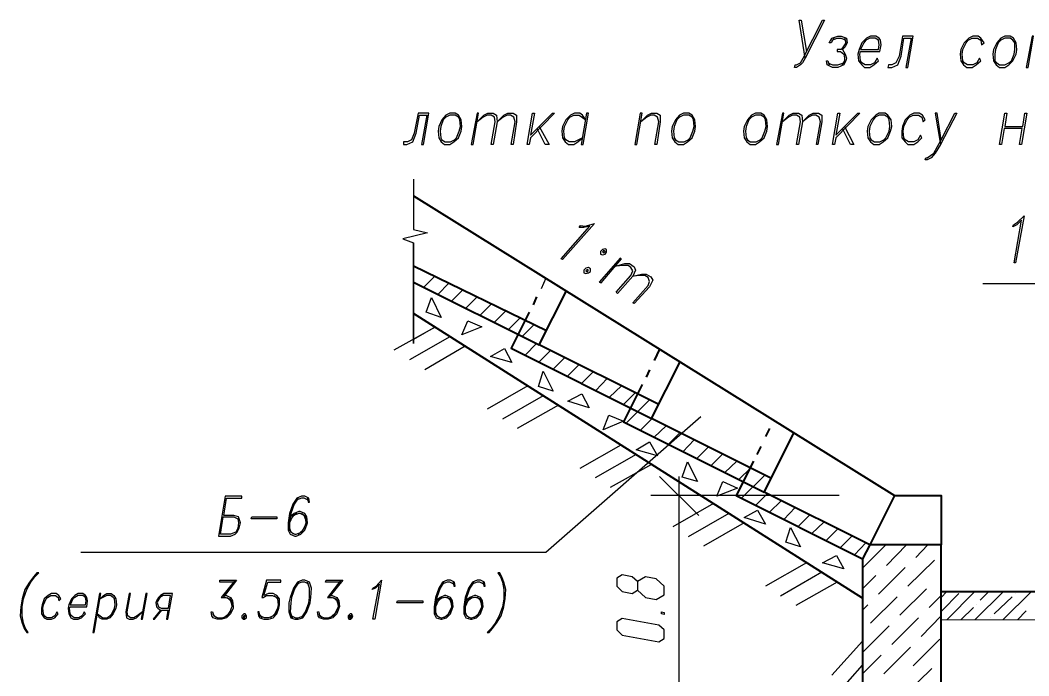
# Model space of a CAD drawing. Header units: millimetres. Extents: x 4241 to 6572, y 870 to 1291.
# Drawn here: x 5468.5 to 5532.7, y 1113.8 to 1155.6 of the extents above; entities that cross this region are included whole.
import ezdxf

# ---------------------------------------------------------------- set-up
doc = ezdxf.new("R2010")
doc.units = ezdxf.units.MM
doc.layers.add('PDF _0', color=7, linetype='Continuous')

msp = doc.modelspace()

# ---------------------------------------------------------------- linework, layer by layer
at = {"layer": 'PDF _0', "lineweight": 25}
for points in [[(5519.6737, 1155.5709), (5518.4459, 1153.1578), (5518.2766, 1152.8615), (5518.1496, 1152.7345), (5517.8956, 1152.5651), (5517.7686, 1152.5651), (5517.8109, 1152.7345), (5517.8956, 1152.7345), (5518.1496, 1152.8615), (5518.3189, 1153.1578), (5519.5466, 1155.5709)], [(5521.9597, 1153.5812), (5523.1874, 1153.5812), (5523.2721, 1154.0045), (5523.2298, 1154.3009), (5523.1451, 1154.4279), (5522.9334, 1154.5549), (5522.5948, 1154.5549), (5522.3407, 1154.4279), (5522.0444, 1154.1315), (5521.8751, 1153.7082), (5521.7904, 1153.4118), (5521.8327, 1152.9885), (5522.0444, 1152.7345), (5522.2137, 1152.5651), (5522.5524, 1152.5651), (5522.8064, 1152.7345), (5523.1028, 1152.9885), (5523.0181, 1153.1578), (5522.8488, 1152.8615), (5522.5948, 1152.7345), (5522.2561, 1152.7345), (5522.0444, 1152.8615), (5521.9597, 1152.9885), (5521.9174, 1153.4118)], [(5523.1028, 1153.7082), (5523.1451, 1154.0045), (5523.1028, 1154.3009), (5522.8911, 1154.4279), (5522.5524, 1154.4279), (5522.2984, 1154.3009), (5522.1714, 1154.1315), (5521.9597, 1153.7082)], [(5524.8385, 1152.5651), (5524.9655, 1152.5651), (5525.3042, 1154.5549), (5524.6268, 1154.5549), (5524.4151, 1153.2848), (5524.2035, 1152.8615), (5523.9495, 1152.7345), (5523.7378, 1152.7345), (5523.6955, 1152.5651), (5523.9495, 1152.5651), (5524.3305, 1152.7345), (5524.5422, 1153.2848), (5524.7115, 1154.4279), (5525.1772, 1154.4279)], [(5529.6223, 1152.9885), (5529.5377, 1153.1578), (5529.3683, 1152.8615), (5529.1143, 1152.7345), (5528.7756, 1152.7345), (5528.564, 1152.8615), (5528.4793, 1152.9885), (5528.437, 1153.4118), (5528.4793, 1153.7082), (5528.691, 1154.1315), (5528.818, 1154.3009), (5529.072, 1154.4279), (5529.4107, 1154.4279), (5529.6223, 1154.3009), (5529.6647, 1154.0045), (5529.834, 1154.1315), (5529.6223, 1154.4279), (5529.453, 1154.5549), (5529.1143, 1154.5549), (5528.8603, 1154.4279), (5528.564, 1154.1315), (5528.3523, 1153.7082), (5528.31, 1153.4118), (5528.3523, 1152.9885), (5528.5216, 1152.7345), (5528.7333, 1152.5651), (5529.072, 1152.5651), (5529.326, 1152.7345)], [(5531.1464, 1154.5549), (5530.8924, 1154.4279), (5530.6384, 1154.1315), (5530.4267, 1153.7082), (5530.3844, 1153.4118), (5530.4267, 1152.9885), (5530.596, 1152.7345), (5530.8077, 1152.5651), (5531.1464, 1152.5651), (5531.4004, 1152.7345), (5531.6544, 1152.9885), (5531.8661, 1153.4118), (5531.9084, 1153.7082), (5531.8661, 1154.1315), (5531.6967, 1154.4279), (5531.4851, 1154.5549)], [(5531.1464, 1154.4279), (5530.8924, 1154.3009), (5530.723, 1154.1315), (5530.5537, 1153.7082), (5530.5114, 1153.4118), (5530.5114, 1152.9885), (5530.6384, 1152.8615), (5530.8077, 1152.7345), (5531.1464, 1152.7345), (5531.4004, 1152.8615), (5531.5697, 1152.9885), (5531.7391, 1153.4118), (5531.7814, 1153.7082), (5531.7814, 1154.1315), (5531.6544, 1154.3009), (5531.4851, 1154.4279)], [(5532.6281, 1152.5651), (5532.9668, 1154.5549), (5532.8821, 1154.5549), (5532.5011, 1152.5651)], [(5494.0188, 1147.6543), (5494.1458, 1147.6543), (5494.4844, 1149.644), (5493.8071, 1149.644), (5493.5531, 1148.374), (5493.3837, 1147.9506), (5493.1297, 1147.8236), (5492.8757, 1147.8236), (5492.8757, 1147.6543), (5493.0874, 1147.6543), (5493.4684, 1147.8236), (5493.6801, 1148.374), (5493.8918, 1149.517), (5494.3574, 1149.517)], [(5495.8392, 1149.644), (5495.5851, 1149.517), (5495.3311, 1149.2207), (5495.1195, 1148.7973), (5495.0771, 1148.501), (5495.1195, 1148.0776), (5495.2888, 1147.8236), (5495.5005, 1147.6543), (5495.8392, 1147.6543), (5496.0932, 1147.8236), (5496.3895, 1148.0776), (5496.5589, 1148.501), (5496.6012, 1148.7973), (5496.5589, 1149.2207), (5496.3895, 1149.517), (5496.1778, 1149.644)], [(5495.8392, 1149.517), (5495.5851, 1149.39), (5495.4158, 1149.2207), (5495.2465, 1148.7973), (5495.2041, 1148.501), (5495.2465, 1148.0776), (5495.3311, 1147.9506), (5495.5428, 1147.8236), (5495.8815, 1147.8236), (5496.1355, 1147.9506), (5496.2625, 1148.0776), (5496.4318, 1148.501), (5496.5165, 1148.7973), (5496.4742, 1149.2207), (5496.3895, 1149.39), (5496.1778, 1149.517)], [(5497.3209, 1147.6543), (5497.6596, 1149.644), (5497.5749, 1149.644), (5497.1939, 1147.6543)], [(5498.5909, 1147.6543), (5498.4639, 1147.6543), (5498.7179, 1149.0937), (5498.6756, 1149.39), (5498.4639, 1149.517), (5498.2099, 1149.517), (5497.9559, 1149.39), (5497.5749, 1149.0937), (5497.9982, 1149.517), (5498.2522, 1149.644), (5498.5909, 1149.644), (5498.8026, 1149.517), (5498.8449, 1149.0937)], [(5499.861, 1147.6543), (5499.734, 1147.6543), (5499.988, 1149.0937), (5499.9033, 1149.39), (5499.6916, 1149.517), (5499.48, 1149.517), (5499.2259, 1149.39), (5498.8449, 1149.0937), (5499.2683, 1149.517), (5499.5223, 1149.644), (5499.861, 1149.644), (5500.0726, 1149.517), (5500.0726, 1149.0937)], [(5500.9617, 1148.247), (5502.3587, 1149.644), (5502.4857, 1149.644), (5500.9617, 1148.0776), (5500.877, 1147.6543), (5500.75, 1147.6543), (5501.0887, 1149.644), (5501.2157, 1149.644)], [(5504.2638, 1148.0776), (5503.7558, 1147.8236), (5503.4171, 1147.8236), (5503.2054, 1147.9506), (5503.1207, 1148.0776), (5503.0784, 1148.501), (5503.1207, 1148.7973), (5503.3324, 1149.2207), (5503.4594, 1149.39), (5503.7134, 1149.517), (5504.0521, 1149.517), (5504.4755, 1149.2207), (5504.2638, 1149.517), (5504.0944, 1149.644), (5503.7558, 1149.644), (5503.5018, 1149.517), (5503.2054, 1149.2207), (5502.9937, 1148.7973), (5502.9514, 1148.501), (5502.9937, 1148.0776), (5503.1631, 1147.8236), (5503.3748, 1147.6543), (5503.7134, 1147.6543), (5503.9674, 1147.8236)], [(5504.3061, 1147.6543), (5504.6448, 1149.644), (5504.5178, 1149.644), (5504.1791, 1147.6543)], [(5507.7352, 1147.6543), (5508.0739, 1149.644), (5507.9469, 1149.644), (5507.6082, 1147.6543)], [(5509.0053, 1147.6543), (5508.8783, 1147.6543), (5509.1323, 1149.0937), (5509.0476, 1149.39), (5508.8359, 1149.517), (5508.6243, 1149.517), (5508.3703, 1149.39), (5507.9892, 1149.0937), (5508.4126, 1149.517), (5508.6666, 1149.644), (5509.0053, 1149.644), (5509.217, 1149.517), (5509.217, 1149.0937)], [(5510.6987, 1149.644), (5510.4447, 1149.517), (5510.1907, 1149.2207), (5509.979, 1148.7973), (5509.9366, 1148.501), (5509.979, 1148.0776), (5510.1483, 1147.8236), (5510.36, 1147.6543), (5510.6987, 1147.6543), (5510.9527, 1147.8236), (5511.249, 1148.0776), (5511.4184, 1148.501), (5511.4607, 1148.7973), (5511.4184, 1149.2207), (5511.249, 1149.517), (5511.0374, 1149.644)], [(5510.6987, 1149.517), (5510.4447, 1149.39), (5510.2753, 1149.2207), (5510.106, 1148.7973), (5510.0637, 1148.501), (5510.106, 1148.0776), (5510.1907, 1147.9506), (5510.4023, 1147.8236), (5510.741, 1147.8236), (5510.995, 1147.9506), (5511.122, 1148.0776), (5511.2914, 1148.501), (5511.376, 1148.7973), (5511.3337, 1149.2207), (5511.249, 1149.39), (5511.0374, 1149.517)], [(5515.2708, 1149.644), (5515.0168, 1149.517), (5514.7628, 1149.2207), (5514.5511, 1148.7973), (5514.5088, 1148.501), (5514.5511, 1148.0776), (5514.7205, 1147.8236), (5514.9322, 1147.6543), (5515.2708, 1147.6543), (5515.5248, 1147.8236), (5515.8212, 1148.0776), (5515.9905, 1148.501), (5516.0329, 1148.7973), (5515.9905, 1149.2207), (5515.8212, 1149.517), (5515.6095, 1149.644)], [(5515.2708, 1149.517), (5515.0168, 1149.39), (5514.8475, 1149.2207), (5514.6781, 1148.7973), (5514.6358, 1148.501), (5514.6781, 1148.0776), (5514.7628, 1147.9506), (5514.9322, 1147.8236), (5515.3132, 1147.8236), (5515.5672, 1147.9506), (5515.6942, 1148.0776), (5515.8635, 1148.501), (5515.9482, 1148.7973), (5515.9059, 1149.2207), (5515.8212, 1149.39), (5515.6095, 1149.517)], [(5516.7525, 1147.6543), (5517.0912, 1149.644), (5517.0066, 1149.644), (5516.6255, 1147.6543)], [(5518.0226, 1147.6543), (5517.8956, 1147.6543), (5518.1496, 1149.0937), (5518.1073, 1149.39), (5517.8956, 1149.517), (5517.6416, 1149.517), (5517.3876, 1149.39), (5517.0066, 1149.0937), (5517.4299, 1149.517), (5517.6839, 1149.644), (5518.0226, 1149.644), (5518.2343, 1149.517), (5518.2766, 1149.0937)], [(5519.2503, 1147.6543), (5519.1656, 1147.6543), (5519.4196, 1149.0937), (5519.335, 1149.39), (5519.1233, 1149.517), (5518.9116, 1149.517), (5518.6576, 1149.39), (5518.2766, 1149.0937), (5518.7, 1149.517), (5518.954, 1149.644), (5519.2926, 1149.644), (5519.5043, 1149.517), (5519.5043, 1149.0937)], [(5520.3933, 1148.247), (5521.7904, 1149.644), (5521.9174, 1149.644), (5520.3933, 1148.0776), (5520.3087, 1147.6543), (5520.1817, 1147.6543), (5520.5203, 1149.644), (5520.6474, 1149.644)], [(5523.1451, 1149.644), (5522.9334, 1149.517), (5522.6371, 1149.2207), (5522.4254, 1148.7973), (5522.3831, 1148.501), (5522.4254, 1148.0776), (5522.5948, 1147.8236), (5522.8064, 1147.6543), (5523.1451, 1147.6543), (5523.3991, 1147.8236), (5523.6955, 1148.0776), (5523.8648, 1148.501), (5523.9495, 1148.7973), (5523.9071, 1149.2207), (5523.6955, 1149.517), (5523.5261, 1149.644)], [(5523.1451, 1149.517), (5522.8911, 1149.39), (5522.7641, 1149.2207), (5522.5524, 1148.7973), (5522.5101, 1148.501), (5522.5524, 1148.0776), (5522.6371, 1147.9506), (5522.8488, 1147.8236), (5523.1874, 1147.8236), (5523.4414, 1147.9506), (5523.5685, 1148.0776), (5523.7801, 1148.501), (5523.8225, 1148.7973), (5523.7801, 1149.2207), (5523.6955, 1149.39), (5523.4838, 1149.517)], [(5525.8545, 1148.0776), (5525.7699, 1148.247), (5525.6005, 1147.9506), (5525.3465, 1147.8236), (5525.0078, 1147.8236), (5524.7962, 1147.9506), (5524.7115, 1148.0776), (5524.6692, 1148.501), (5524.7115, 1148.7973), (5524.9232, 1149.2207), (5525.0502, 1149.39), (5525.3042, 1149.517), (5525.6429, 1149.517), (5525.8545, 1149.39), (5525.9392, 1149.0937), (5526.0662, 1149.2207), (5525.8969, 1149.517), (5525.6852, 1149.644), (5525.3465, 1149.644), (5525.0925, 1149.517), (5524.7962, 1149.2207), (5524.6268, 1148.7973), (5524.5845, 1148.501), (5524.5845, 1148.0776), (5524.7962, 1147.8236), (5524.9655, 1147.6543), (5525.3465, 1147.6543), (5525.6005, 1147.8236)], [(5530.9347, 1147.6543), (5530.8077, 1147.6543), (5531.1464, 1149.644), (5531.2734, 1149.644), (5531.1464, 1148.7973), (5532.2894, 1148.7973), (5532.4164, 1149.644), (5532.5434, 1149.644), (5532.2048, 1147.6543), (5532.0777, 1147.6543), (5532.2471, 1148.6703), (5531.104, 1148.6703)], [(5531.8237, 1140.1187), (5531.7391, 1140.1187), (5532.2048, 1142.8281), (5531.9084, 1142.5318), (5531.6544, 1142.4048), (5531.6967, 1142.5318), (5531.9507, 1142.7011), (5532.3741, 1143.1245)], [(5502.9937, 1140.3304), (5502.9091, 1140.3727), (5504.7295, 1142.4471), (5504.3485, 1142.3624), (5504.0521, 1142.3624), (5504.1368, 1142.4894), (5504.4331, 1142.4471), (5505.0258, 1142.6165)], [(5493.5107, 1134.9962), (5493.5107, 1138.891), (5493.5107, 1139.907), (5493.5107, 1141.3887)], [(5505.7032, 1141.0077), (5505.5338, 1140.9654), (5505.4068, 1140.8384), (5505.4068, 1140.6691), (5505.5338, 1140.6267), (5505.7032, 1140.6691), (5505.7878, 1140.7961), (5505.7878, 1140.9654)], [(5505.6185, 1140.9231), (5505.5338, 1140.7961), (5505.6185, 1140.7537), (5505.7032, 1140.8384)], [(5505.4492, 1138.8487), (5506.7615, 1140.3727), (5506.6769, 1140.415), (5505.3222, 1138.891)], [(5506.5075, 1138.1713), (5506.4229, 1138.256), (5507.3542, 1139.3143), (5507.4812, 1139.6107), (5507.3542, 1139.8224), (5507.1849, 1139.9494), (5506.8885, 1139.9494), (5506.3805, 1139.907), (5506.9732, 1140.0764), (5507.2696, 1140.0764), (5507.5659, 1139.8647), (5507.6506, 1139.653), (5507.4812, 1139.272)], [(5504.6448, 1139.8224), (5504.4755, 1139.78), (5504.3485, 1139.653), (5504.3485, 1139.4837), (5504.4755, 1139.4413), (5504.6448, 1139.4837), (5504.7718, 1139.5683), (5504.7718, 1139.7377)], [(5504.5601, 1139.6954), (5504.4755, 1139.6107), (5504.5601, 1139.526), (5504.6448, 1139.653)], [(5507.5659, 1137.5363), (5507.4812, 1137.5786), (5508.4549, 1138.6793), (5508.5396, 1138.9333), (5508.4549, 1139.1873), (5508.2433, 1139.3143), (5507.9469, 1139.3143), (5507.4812, 1139.272), (5508.0316, 1139.399), (5508.3279, 1139.399), (5508.6243, 1139.2297), (5508.7513, 1139.018), (5508.5396, 1138.5946)], [(5494.3151, 1136.9859), (5494.6538, 1137.9173), (5495.2888, 1136.6472)], [(5497.8712, 1136.0546), (5496.6012, 1135.5465), (5496.9822, 1136.4356)], [(5498.4216, 1134.1495), (5499.3106, 1134.6575), (5499.7763, 1133.7685)], [(5501.766, 1133.2181), (5502.4011, 1131.9481), (5501.4697, 1132.2444)], [(5504.6871, 1130.8897), (5503.3324, 1131.3131), (5504.2214, 1131.7787)], [(5506.8885, 1130.043), (5505.5762, 1129.4927), (5505.9572, 1130.424)], [(5509.0476, 1127.8416), (5507.6929, 1128.2226), (5508.5396, 1128.7306)], [(5510.9527, 1127.4606), (5511.5877, 1126.1906), (5510.614, 1126.4869)], [(5513.1964, 1126.1906), (5514.1278, 1125.7672), (5512.8154, 1125.2592)], [(5481.6147, 1125.1322), (5482.5884, 1125.1322), (5482.5884, 1125.2592), (5481.53, 1125.2592), (5481.1066, 1122.7191), (5481.8687, 1122.7191), (5482.165, 1122.8461), (5482.292, 1122.9731), (5482.419, 1123.2271), (5482.5037, 1123.5658), (5482.419, 1123.8198), (5482.3767, 1123.9468), (5482.0803, 1124.0315), (5481.4453, 1124.0315)], [(5481.403, 1123.9468), (5482.0803, 1123.9468), (5482.3344, 1123.8198), (5482.3767, 1123.5658), (5482.3344, 1123.2271), (5482.2074, 1122.9731), (5481.8687, 1122.8461), (5481.2337, 1122.8461)], [(5484.8321, 1123.8198), (5483.1811, 1123.8198), (5483.2234, 1123.9468), (5484.8321, 1123.9468)], [(5514.5511, 1123.9045), (5515.3978, 1124.3702), (5515.9059, 1123.4811)], [(5517.2182, 1122.3381), (5517.5146, 1123.2695), (5518.1496, 1122.0417)], [(5519.5466, 1121.0257), (5520.4357, 1121.4914), (5520.9014, 1120.6447)], [(5468.9989, 1116.5806), (5468.8296, 1116.8346), (5468.7026, 1117.1732), (5468.6179, 1117.6389), (5468.6179, 1118.2316), (5468.7026, 1118.7396), (5468.9142, 1119.3323), (5469.1682, 1119.798), (5469.4222, 1120.1367), (5469.6763, 1120.3907), (5469.5492, 1120.3907), (5469.3376, 1120.1367), (5469.0836, 1119.798), (5468.7872, 1119.3323), (5468.6179, 1118.7396), (5468.5332, 1118.2316), (5468.4909, 1117.6389), (5468.6179, 1117.1732), (5468.7449, 1116.8346), (5468.9142, 1116.5806)], [(5498.3369, 1116.5806), (5498.5486, 1116.8346), (5498.8026, 1117.1732), (5499.0989, 1117.6389), (5499.2683, 1118.2316), (5499.3529, 1118.7396), (5499.3953, 1119.3323), (5499.2683, 1119.798), (5499.1413, 1120.1367), (5499.0143, 1120.3907), (5498.8873, 1120.3907), (5499.0566, 1120.1367), (5499.1836, 1119.798), (5499.2683, 1119.3323), (5499.2683, 1118.7396), (5499.1836, 1118.2316), (5498.9719, 1117.6389), (5498.7179, 1117.1732), (5498.4639, 1116.8346), (5498.2099, 1116.5806)], [(5486.4408, 1119.925), (5486.1445, 1119.798), (5485.8905, 1119.417), (5485.6788, 1118.8243), (5485.5941, 1118.4856), (5485.5941, 1117.8929), (5485.7211, 1117.5119), (5485.9752, 1117.4272), (5486.1868, 1117.4272), (5486.4832, 1117.5119), (5486.7372, 1117.8929), (5486.9489, 1118.4856), (5486.9912, 1118.8243), (5487.0335, 1119.417), (5486.9065, 1119.798), (5486.6102, 1119.925)], [(5491.0553, 1117.4272), (5490.9283, 1117.4272), (5491.3517, 1119.671), (5491.0977, 1119.417), (5490.886, 1119.3323), (5490.9283, 1119.417), (5491.14, 1119.544), (5491.4787, 1119.925)], [(5470.904, 1117.7659), (5470.8193, 1117.8929), (5470.6923, 1117.6389), (5470.4806, 1117.5119), (5470.1843, 1117.5119), (5470.0149, 1117.6389), (5469.9726, 1117.7659), (5469.9303, 1118.1469), (5469.9726, 1118.3586), (5470.1419, 1118.7396), (5470.2266, 1118.8243), (5470.4383, 1118.9513), (5470.7346, 1118.9513), (5470.904, 1118.8243), (5470.9463, 1118.6126), (5471.0733, 1118.7396), (5470.9463, 1118.9513), (5470.777, 1119.0783), (5470.4806, 1119.0783), (5470.2689, 1118.9513), (5470.0149, 1118.7396), (5469.8879, 1118.3586), (5469.8456, 1118.1469), (5469.8456, 1117.7659), (5470.0149, 1117.5119), (5470.1843, 1117.4272), (5470.4806, 1117.4272), (5470.6923, 1117.5119)], [(5471.666, 1118.2316), (5472.7244, 1118.2316), (5472.7667, 1118.6126), (5472.7244, 1118.8243), (5472.6397, 1118.9513), (5472.4703, 1119.0783), (5472.174, 1119.0783), (5471.9623, 1118.9513), (5471.7507, 1118.7396), (5471.5813, 1118.3586), (5471.539, 1118.1469), (5471.5813, 1117.7659), (5471.7083, 1117.5119), (5471.8777, 1117.4272), (5472.174, 1117.4272), (5472.3857, 1117.5119), (5472.6397, 1117.7659), (5472.555, 1117.8929), (5472.428, 1117.6389), (5472.2163, 1117.5119), (5471.92, 1117.5119), (5471.7507, 1117.6389), (5471.666, 1117.7659), (5471.6237, 1118.1469)], [(5472.6397, 1118.3586), (5472.682, 1118.6126), (5472.6397, 1118.8243), (5472.4703, 1118.9513), (5472.174, 1118.9513), (5471.9623, 1118.8243), (5471.8353, 1118.7396), (5471.666, 1118.3586)], [(5473.19, 1116.5806), (5473.6134, 1119.0783), (5473.5287, 1119.0783), (5473.1054, 1116.5806)], [(5473.4017, 1117.7659), (5473.7404, 1117.5119), (5473.9944, 1117.5119), (5474.2061, 1117.6389), (5474.3331, 1117.7659), (5474.5024, 1118.1469), (5474.5448, 1118.3586), (5474.5024, 1118.7396), (5474.4177, 1118.8243), (5474.2484, 1118.9513), (5473.9944, 1118.9513), (5473.5711, 1118.7396), (5473.7827, 1118.9513), (5473.9944, 1119.0783), (5474.2907, 1119.0783), (5474.4601, 1118.9513), (5474.5871, 1118.7396), (5474.6294, 1118.3586), (5474.5871, 1118.1469), (5474.4177, 1117.7659), (5474.2061, 1117.5119), (5473.9944, 1117.4272), (5473.6981, 1117.4272), (5473.5287, 1117.5119)], [(5476.2805, 1117.8929), (5475.9418, 1117.6389), (5475.7301, 1117.5119), (5475.5185, 1117.5119), (5475.3491, 1117.6389), (5475.3068, 1117.8929), (5475.5185, 1119.0783), (5475.4338, 1119.0783), (5475.2221, 1117.8929), (5475.2644, 1117.5119), (5475.4338, 1117.4272), (5475.6878, 1117.4272), (5475.8995, 1117.5119), (5476.2805, 1117.8929), (5476.1958, 1117.4272), (5476.2805, 1117.4272), (5476.5768, 1119.0783), (5476.4922, 1119.0783)], [(5477.5082, 1118.0199), (5477.8892, 1118.0199), (5477.8045, 1117.4272), (5477.8892, 1117.4272), (5478.1855, 1119.0783), (5477.6352, 1119.0783), (5477.4235, 1118.9513), (5477.2965, 1118.8243), (5477.1695, 1118.6126), (5477.1272, 1118.4856), (5477.1695, 1118.2316), (5477.2542, 1118.1469), (5477.4235, 1118.0199), (5476.9578, 1117.4272), (5477.0425, 1117.4272)], [(5477.9315, 1118.1469), (5478.0585, 1118.9513), (5477.5929, 1118.9513), (5477.3812, 1118.8243), (5477.2542, 1118.6126), (5477.2118, 1118.4856), (5477.2965, 1118.2316), (5477.4659, 1118.1469)], [(5494.1034, 1118.4856), (5492.4524, 1118.4856), (5492.4947, 1118.6126), (5494.1034, 1118.6126)], [(5482.7154, 1117.7659), (5482.5884, 1117.6389), (5482.5884, 1117.5119), (5482.673, 1117.4272), (5482.7577, 1117.4272), (5482.8847, 1117.5119), (5482.8847, 1117.6389), (5482.8, 1117.7659)], [(5482.7154, 1117.6389), (5482.673, 1117.5119), (5482.7577, 1117.5119), (5482.8, 1117.6389)], [(5489.4889, 1117.7659), (5489.3619, 1117.6389), (5489.3619, 1117.5119), (5489.4043, 1117.4272), (5489.5313, 1117.4272), (5489.6159, 1117.5119), (5489.6583, 1117.6389), (5489.5736, 1117.7659)], [(5489.4466, 1117.6389), (5489.4466, 1117.5119), (5489.5313, 1117.5119), (5489.5736, 1117.6389)]]:
    msp.add_lwpolyline(points, close=True, dxfattribs=at)
for points in [[(5518.4459, 1153.1578), (5518.0649, 1155.5709), (5518.1919, 1155.5709), (5518.5306, 1153.5812)], [(5520.2663, 1154.4279), (5520.097, 1154.1315), (5519.97, 1154.1315), (5520.1393, 1154.4279), (5520.5203, 1154.5549), (5520.732, 1154.5549), (5521.0707, 1154.4279), (5521.113, 1154.1315), (5520.986, 1153.8775), (5520.8167, 1153.7082), (5520.986, 1153.4118), (5521.0707, 1153.1578), (5521.0284, 1152.9885), (5520.9014, 1152.7345), (5520.5203, 1152.5651), (5520.1817, 1152.5651), (5519.843, 1152.7345), (5519.8007, 1152.9885), (5519.8853, 1152.9885), (5519.97, 1152.7345)], [(5520.1393, 1154.3009), (5520.478, 1154.4279), (5520.732, 1154.4279), (5521.0284, 1154.3009)], [(5520.9437, 1154.4279), (5521.0284, 1154.1315), (5520.859, 1153.8775), (5520.732, 1153.7082), (5520.478, 1153.7082), (5520.478, 1153.5812), (5520.6897, 1153.5812), (5520.9014, 1153.4118), (5520.9437, 1153.1578), (5520.9437, 1152.9885), (5520.7744, 1152.7345)], [(5519.8853, 1152.8615), (5520.1817, 1152.7345), (5520.5203, 1152.7345), (5520.9014, 1152.8615)], [(5527.0822, 1147.9506), (5527.9713, 1149.644), (5528.0983, 1149.644), (5527.0399, 1147.6543), (5526.7012, 1147.1039), (5526.4472, 1146.8076), (5526.1932, 1146.6806), (5526.0662, 1146.6806), (5526.1085, 1146.8076), (5526.1932, 1146.8076), (5526.6166, 1147.1039), (5527.0822, 1147.9506), (5526.8282, 1149.644), (5526.7012, 1149.644), (5527.0399, 1147.6543)], [(5501.512, 1148.7973), (5502.147, 1147.6543), (5501.893, 1147.6543), (5501.385, 1148.6703)], [(5520.9437, 1148.7973), (5521.5364, 1147.6543), (5521.3247, 1147.6543), (5520.8167, 1148.6703)], [(5493.5107, 1145.4529), (5493.5107, 1142.2354), (5494.3998, 1142.0238), (5492.8334, 1141.6428), (5493.5107, 1141.3887)], [(5494.1881, 1138.5946), (5494.8655, 1139.272)], [(5495.0771, 1138.129), (5495.7545, 1138.8063)], [(5501.9354, 1139.145), (5501.639, 1138.4676)], [(5529.7493, 1138.8063), (5539.7403, 1138.8063)], [(5495.9662, 1137.7056), (5496.6435, 1138.383)], [(5496.8552, 1137.2399), (5497.5749, 1137.9596)], [(5497.7442, 1136.7743), (5498.4639, 1137.4939)], [(5498.6756, 1136.3509), (5499.3953, 1137.0706)], [(5492.283, 1134.5728), (5494.9078, 1136.0546), (5493.5107, 1135.2502)], [(5499.5646, 1135.8852), (5500.2843, 1136.6049)], [(5500.4537, 1135.4619), (5501.1733, 1136.1816)], [(5495.8392, 1135.4195), (5493.2567, 1133.9378)], [(5496.8129, 1134.8269), (5494.2304, 1133.3028)], [(5500.623, 1134.2342), (5501.3427, 1134.9962)], [(5501.512, 1133.8108), (5502.2317, 1134.5305)], [(5502.4011, 1133.3451), (5503.1631, 1134.1072)], [(5503.2901, 1132.8794), (5504.0521, 1133.6415)], [(5504.2214, 1132.4561), (5504.9411, 1133.1758)], [(5500.7923, 1132.2868), (5498.2099, 1130.805)], [(5505.1105, 1131.9904), (5505.8302, 1132.7524)], [(5505.9995, 1131.5671), (5506.7615, 1132.2868)], [(5501.766, 1131.6517), (5499.1836, 1130.17)], [(5506.8885, 1131.1014), (5507.6506, 1131.8634)], [(5502.7397, 1131.0591), (5500.115, 1129.5773)], [(5507.0579, 1129.916), (5508.5396, 1131.3977)], [(5472.3433, 1121.7031), (5501.9354, 1121.7031), (5511.7994, 1130.3394)], [(5507.9469, 1129.4503), (5508.7089, 1130.2124)], [(5508.8359, 1129.027), (5509.598, 1129.7467)], [(5509.725, 1128.5613), (5510.487, 1129.3233)], [(5506.7192, 1128.519), (5504.0944, 1127.0372)], [(5510.6563, 1128.0956), (5511.376, 1128.8576)], [(5511.5454, 1127.6723), (5512.2651, 1128.392)], [(5507.6929, 1127.9263), (5505.0681, 1126.4446)], [(5512.4344, 1127.2066), (5513.1964, 1127.9686)], [(5508.6666, 1127.2913), (5506.0418, 1125.8095)], [(5513.3234, 1126.7832), (5514.0855, 1127.5029)], [(5514.2125, 1126.3176), (5514.9745, 1127.0796)], [(5511.6724, 1124.0315), (5509.1746, 1126.5292)], [(5514.3818, 1125.1322), (5515.8635, 1126.6139)], [(5486.7795, 1125.1322), (5486.8218, 1124.8782), (5486.9065, 1124.8782), (5486.8642, 1125.1322), (5486.6102, 1125.2592), (5486.3985, 1125.2592), (5486.1022, 1125.1322), (5485.8481, 1124.7512), (5485.6365, 1124.1585), (5485.5518, 1123.5658), (5485.5518, 1123.1001), (5485.6788, 1122.8461), (5485.9752, 1122.7191), (5486.0598, 1122.7191), (5486.3562, 1122.8461), (5486.6102, 1123.1001), (5486.7372, 1123.4388), (5486.7795, 1123.5658), (5486.7372, 1123.9468), (5486.6102, 1124.1585), (5486.3138, 1124.2855), (5486.2292, 1124.2855), (5485.9328, 1124.1585), (5485.6788, 1123.9468)], [(5486.1868, 1125.1322), (5485.9328, 1124.7512), (5485.7211, 1124.1585), (5485.6365, 1123.5658), (5485.6365, 1123.1001), (5485.8905, 1122.8461)], [(5486.8218, 1125.0052), (5486.5678, 1125.1322), (5486.3985, 1125.1322), (5486.0598, 1125.0052)], [(5520.605, 1125.3015), (5508.6243, 1125.3015)], [(5515.2708, 1124.6665), (5516.0329, 1125.4285)], [(5512.6037, 1124.7935), (5510.0213, 1123.3118)], [(5516.1599, 1124.2432), (5516.9219, 1124.9628)], [(5517.0912, 1123.7775), (5517.8109, 1124.5395)], [(5486.6948, 1123.6928), (5486.5678, 1124.0315), (5486.3138, 1124.1585), (5486.2292, 1124.1585), (5485.8905, 1124.0315), (5485.6365, 1123.6928)], [(5486.1022, 1124.1585), (5485.8058, 1123.9468), (5485.6365, 1123.5658)], [(5486.1868, 1122.8461), (5486.4832, 1123.1001), (5486.6525, 1123.4388), (5486.6948, 1123.5658), (5486.6525, 1123.9468), (5486.3985, 1124.1585)], [(5513.5774, 1124.1585), (5510.995, 1122.6768)], [(5517.9803, 1123.3118), (5518.7423, 1124.0738)], [(5485.5941, 1123.3541), (5485.7211, 1122.9731), (5485.9752, 1122.8461), (5486.0598, 1122.8461), (5486.3985, 1122.9731), (5486.6525, 1123.3541)], [(5514.5511, 1123.5658), (5511.9687, 1122.0841)], [(5518.8693, 1122.8884), (5519.6313, 1123.6081)], [(5519.7583, 1122.4228), (5520.5203, 1123.1848)], [(5520.6897, 1121.9994), (5521.4094, 1122.7191)], [(5521.5787, 1121.5337), (5522.2984, 1122.2957)], [(5522.0867, 1120.687), (5523.5685, 1122.1687)], [(5523.6108, 1120.8564), (5524.8808, 1122.1687)], [(5525.4735, 1121.3644), (5526.2355, 1122.1687)], [(5518.5306, 1121.0257), (5515.9059, 1119.544)], [(5523.1028, 1119.036), (5524.7962, 1120.7294)], [(5524.9655, 1119.544), (5526.6589, 1121.195)], [(5519.5043, 1120.433), (5516.8796, 1118.909)], [(5522.0867, 1119.3746), (5522.9334, 1120.2213)], [(5482.1227, 1119.798), (5481.1913, 1119.798), (5481.1913, 1119.925), (5482.2497, 1119.925), (5481.403, 1118.8243)], [(5482.165, 1119.925), (5481.276, 1118.8243), (5481.5723, 1118.8243), (5481.8263, 1118.7396), (5481.9533, 1118.3586)], [(5484.8744, 1118.0199), (5484.6204, 1117.6389), (5484.2818, 1117.5119), (5484.0277, 1117.5119), (5483.7314, 1117.6389), (5483.6891, 1117.8929), (5483.6044, 1117.8929), (5483.6467, 1117.6389), (5483.7314, 1117.5119), (5483.9854, 1117.4272), (5484.2818, 1117.4272), (5484.5781, 1117.5119), (5484.8321, 1117.7659), (5484.9591, 1118.1469), (5485.0014, 1118.3586), (5485.0014, 1118.7396), (5484.8321, 1118.9513), (5484.5781, 1119.0783), (5484.2818, 1119.0783), (5483.9854, 1118.9513), (5484.2394, 1119.798), (5485.0861, 1119.798), (5485.0861, 1119.925), (5484.1548, 1119.925), (5483.8584, 1118.8243), (5483.9431, 1118.8243), (5484.1548, 1118.9513), (5484.5358, 1118.9513), (5484.8321, 1118.8243), (5484.9591, 1118.4856)], [(5486.2292, 1119.798), (5485.9752, 1119.417), (5485.7635, 1118.8243), (5485.7211, 1118.4856), (5485.6788, 1117.8929), (5485.8058, 1117.5119)], [(5486.8642, 1119.671), (5486.6102, 1119.798), (5486.3985, 1119.798), (5486.1022, 1119.671)], [(5486.3985, 1117.5119), (5486.6525, 1117.8929), (5486.8642, 1118.4856), (5486.9065, 1118.8243), (5486.9065, 1119.417), (5486.7795, 1119.798)], [(5488.8963, 1119.798), (5487.9226, 1119.798), (5487.9649, 1119.925), (5489.0233, 1119.925), (5488.1342, 1118.8243)], [(5488.8963, 1119.925), (5488.0496, 1118.8243), (5488.3459, 1118.8243), (5488.5999, 1118.7396), (5488.7269, 1118.3586)], [(5496.0508, 1119.798), (5496.0932, 1119.544), (5496.1778, 1119.544), (5496.1355, 1119.798), (5495.8815, 1119.925), (5495.6698, 1119.925), (5495.3735, 1119.798), (5495.1195, 1119.417), (5494.9078, 1118.8243), (5494.8231, 1118.2316), (5494.8231, 1117.7659), (5494.9501, 1117.5119), (5495.2465, 1117.4272), (5495.3311, 1117.4272), (5495.6275, 1117.5119), (5495.8815, 1117.7659), (5496.0085, 1118.1469), (5496.0508, 1118.2316), (5496.0085, 1118.6126), (5495.8815, 1118.8243), (5495.5851, 1118.9513), (5495.5005, 1118.9513), (5495.2041, 1118.8243), (5494.9501, 1118.6126)], [(5495.4581, 1119.798), (5495.2041, 1119.417), (5494.9925, 1118.8243), (5494.9078, 1118.2316), (5494.9078, 1117.7659), (5495.1618, 1117.5119)], [(5496.0932, 1119.671), (5495.8392, 1119.798), (5495.6698, 1119.798), (5495.3311, 1119.671)], [(5497.9559, 1119.798), (5497.9982, 1119.544), (5498.0829, 1119.544), (5498.0406, 1119.798), (5497.7866, 1119.925), (5497.5749, 1119.925), (5497.2785, 1119.798), (5497.0245, 1119.417), (5496.8129, 1118.8243), (5496.7282, 1118.2316), (5496.7282, 1117.7659), (5496.8552, 1117.5119), (5497.1515, 1117.4272), (5497.2362, 1117.4272), (5497.5326, 1117.5119), (5497.7866, 1117.7659), (5497.9136, 1118.1469), (5497.9559, 1118.2316), (5497.9136, 1118.6126), (5497.7866, 1118.8243), (5497.4902, 1118.9513), (5497.4055, 1118.9513), (5497.1092, 1118.8243), (5496.8552, 1118.6126)], [(5497.3632, 1119.798), (5497.1092, 1119.417), (5496.8975, 1118.8243), (5496.8129, 1118.2316), (5496.8129, 1117.7659), (5497.0669, 1117.5119)], [(5497.9982, 1119.671), (5497.7442, 1119.798), (5497.5749, 1119.798), (5497.2362, 1119.671)], [(5520.478, 1119.798), (5517.8533, 1118.3163)], [(5524.4575, 1117.6813), (5526.1509, 1119.3746)], [(5481.403, 1118.9513), (5481.6147, 1118.9513), (5481.8687, 1118.8243), (5481.9957, 1118.6126), (5482.038, 1118.2316), (5482.038, 1118.1469), (5481.8687, 1117.7659), (5481.6147, 1117.5119), (5481.3183, 1117.4272), (5481.022, 1117.4272), (5480.768, 1117.5119), (5480.6833, 1117.6389), (5480.641, 1117.8929), (5480.7256, 1117.8929), (5480.8103, 1117.6389), (5481.0643, 1117.5119), (5481.3607, 1117.5119), (5481.657, 1117.6389), (5481.911, 1118.0199)], [(5481.657, 1118.8243), (5481.911, 1118.6126), (5481.9533, 1118.2316), (5481.911, 1118.1469), (5481.784, 1117.7659), (5481.4453, 1117.5119)], [(5484.6628, 1118.9513), (5484.8744, 1118.7396), (5484.9168, 1118.3586), (5484.8744, 1118.1469), (5484.7051, 1117.7659), (5484.4088, 1117.5119)], [(5488.1766, 1118.9513), (5488.3459, 1118.9513), (5488.6422, 1118.8243), (5488.7692, 1118.6126), (5488.8116, 1118.2316), (5488.7692, 1118.1469), (5488.6422, 1117.7659), (5488.3882, 1117.5119), (5488.0919, 1117.4272), (5487.7955, 1117.4272), (5487.5415, 1117.5119), (5487.4569, 1117.6389), (5487.4145, 1117.8929), (5487.4992, 1117.8929), (5487.5415, 1117.6389), (5487.8379, 1117.5119), (5488.0919, 1117.5119), (5488.4306, 1117.6389), (5488.6846, 1118.0199)], [(5488.4306, 1118.8243), (5488.6846, 1118.6126), (5488.7269, 1118.2316), (5488.6846, 1118.1469), (5488.5152, 1117.7659), (5488.2189, 1117.5119)], [(5495.9662, 1118.3586), (5495.8392, 1118.7396), (5495.5851, 1118.8243), (5495.5005, 1118.8243), (5495.1618, 1118.7396), (5494.9078, 1118.3586)], [(5495.3735, 1118.8243), (5495.0771, 1118.6126), (5494.9078, 1118.2316)], [(5495.4581, 1117.5119), (5495.7545, 1117.7659), (5495.9238, 1118.1469), (5495.9662, 1118.2316), (5495.9238, 1118.6126), (5495.6698, 1118.8243)], [(5497.8712, 1118.3586), (5497.7442, 1118.7396), (5497.4902, 1118.8243), (5497.4055, 1118.8243), (5497.0669, 1118.7396), (5496.8129, 1118.3586)], [(5497.2785, 1118.8243), (5496.9822, 1118.6126), (5496.8129, 1118.2316)], [(5497.3632, 1117.5119), (5497.6596, 1117.7659), (5497.8289, 1118.1469), (5497.8712, 1118.2316), (5497.8289, 1118.6126), (5497.5749, 1118.8243)], [(5522.5948, 1117.1732), (5524.2881, 1118.8666)], [(5526.3202, 1118.1893), (5527.0822, 1118.9513)], [(5494.8655, 1118.0199), (5494.9925, 1117.6389), (5495.2465, 1117.5119), (5495.3311, 1117.5119), (5495.6698, 1117.6389), (5495.9238, 1118.0199)], [(5496.7705, 1118.0199), (5496.8975, 1117.6389), (5497.1515, 1117.5119), (5497.2362, 1117.5119), (5497.5749, 1117.6389), (5497.8289, 1118.0199)], [(5522.0867, 1118.0199), (5522.4254, 1118.3586)], [(5480.9796, 1117.5119), (5480.7256, 1117.7659)], [(5483.9007, 1117.5119), (5483.6891, 1117.7659)], [(5485.7635, 1117.6389), (5486.0175, 1117.5119), (5486.1868, 1117.5119), (5486.5255, 1117.6389)], [(5487.7109, 1117.5119), (5487.4992, 1117.7659)], [(5523.9495, 1115.8185), (5525.6429, 1117.5119)], [(5525.8122, 1116.3265), (5527.0822, 1117.6389)], [(5522.0867, 1115.3105), (5523.7801, 1117.0039)], [(5525.3042, 1114.4638), (5526.9976, 1116.1572)], [(5520.1393, 1113.8711), (5522.0867, 1116.0302)], [(5523.4414, 1113.9558), (5525.1348, 1115.6492)], [(5522.0867, 1113.9558), (5523.2721, 1115.1412)], [(5520.5203, 1112.7281), (5522.0867, 1114.5061)], [(5524.7962, 1112.6434), (5526.4896, 1114.2945)]]:
    msp.add_lwpolyline(points, dxfattribs=at)
at = {"layer": 'PDF _0', "lineweight": 40}
for points in [[(5493.5107, 1144.3945), (5524.1188, 1125.3015), (5522.5524, 1122.1687), (5522.0867, 1121.2797), (5522.0867, 1118.782), (5522.0867, 1108.7909), (5527.0822, 1108.7909), (5527.0822, 1122.1687), (5522.5524, 1122.1687), (5515.8212, 1125.5132), (5517.7263, 1129.281)], [(5501.9777, 1135.8006), (5493.5107, 1139.907)], [(5493.5107, 1138.891), (5501.512, 1134.9115)], [(5501.3427, 1137.9596), (5501.131, 1137.4516)], [(5509.1323, 1131.1014), (5501.512, 1134.9115), (5503.2477, 1138.3406)], [(5522.0867, 1118.782), (5493.5107, 1136.9013)], [(5500.877, 1136.9859), (5499.734, 1134.6998), (5508.6666, 1130.2124), (5510.487, 1133.8108)], [(5509.1746, 1134.6152), (5508.8359, 1133.8955)], [(5508.5396, 1133.3028), (5508.3279, 1132.8371)], [(5508.0739, 1132.3714), (5506.8885, 1130.0007), (5515.8212, 1125.5132)], [(5516.2869, 1126.4022), (5508.6666, 1130.2124)], [(5516.1599, 1129.5773), (5515.9059, 1129.0693)], [(5515.6095, 1128.4343), (5515.3555, 1127.9263)], [(5515.1438, 1127.5029), (5514.0431, 1125.3015), (5522.0867, 1121.2797)], [(5527.0822, 1119.2053), (5544.7782, 1119.2053), (5560.5267, 1127.0796), (5583.6415, 1127.0796)], [(5524.1188, 1125.3015), (5527.0822, 1125.3015), (5527.0822, 1122.1687)]]:
    msp.add_lwpolyline(points, dxfattribs=at)
at = {"layer": 'PDF _0', "color": 5, "lineweight": 25}
for points in [[(5510.4023, 1126.5292), (5510.4023, 1109.3413), (5510.4023, 1113.0668)], [(5507.7776, 1119.8403), (5507.4389, 1120.1367), (5506.8039, 1120.2637), (5506.4652, 1120.052), (5506.4652, 1119.544), (5506.8039, 1119.2053), (5507.4389, 1119.0783), (5507.7776, 1119.29)]]:
    msp.add_lwpolyline(points, dxfattribs=at)
at = {"layer": 'PDF _0', "lineweight": 18}
for points in [[(5557.521, 1125.5555), (5558.3253, 1123.9468), (5545.2015, 1117.3849), (5527.0822, 1117.3849)], [(5527.0822, 1118.8243), (5527.4633, 1119.2053)], [(5527.1246, 1117.9776), (5528.2253, 1119.0783)], [(5527.4633, 1117.3849), (5529.2413, 1119.2053)], [(5529.2413, 1117.3849), (5531.0617, 1119.2053)], [(5529.58, 1118.655), (5530.1303, 1119.2053)], [(5530.469, 1117.7659), (5531.6121, 1118.8666)], [(5531.0194, 1117.3849), (5532.8398, 1119.2053)], [(5531.8237, 1119.0783), (5531.8237, 1119.0783)], [(5528.3523, 1117.3849), (5529.1566, 1118.1893)], [(5529.3683, 1118.4009), (5529.3683, 1118.4009)], [(5530.2574, 1117.5119), (5530.2574, 1117.5119)], [(5531.9507, 1117.3849), (5532.5011, 1117.9776)]]:
    msp.add_lwpolyline(points, dxfattribs=at)
at = {"layer": 'PDF _0', "color": 5, "lineweight": 25}
for points in [[(5509.471, 1118.9936), (5509.471, 1119.544), (5508.9629, 1120.0097), (5508.2856, 1120.1367), (5507.7776, 1119.8403), (5507.7776, 1119.29), (5508.2856, 1118.8243), (5508.9629, 1118.6973)], [(5509.1323, 1115.9879), (5509.471, 1116.1995), (5509.471, 1116.7499), (5509.1323, 1117.0462), (5506.8039, 1117.4696), (5506.4652, 1117.2579), (5506.4652, 1116.7499), (5506.8039, 1116.4112)], [(5509.471, 1117.8083), (5509.471, 1117.7236), (5509.3016, 1117.7659), (5509.3016, 1117.8929), (5509.471, 1117.8506)]]:
    msp.add_lwpolyline(points, close=True, dxfattribs=at)

doc.saveas('drawing.dxf')
